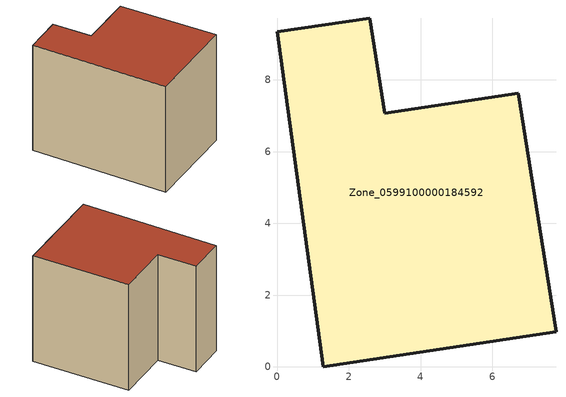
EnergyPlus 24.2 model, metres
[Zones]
Zone_0599100000184592
 floor ground (C_G): 1.29,0 0,9.33 2.59,9.72 3,7.06 6.72,7.62 7.77,0.99 z0
 wall outside (C_F): 7.77,0.99 6.72,7.62 3,7.06 2.59,9.72 0,9.33 1.29,0 7.77,0.99 z0:7.84
 roof outside (C_R): 0,9.33 1.29,0 7.77,0.99 6.72,7.62 3,7.06 2.59,9.72 z7.84
[BUILDING]
Pand.0599100000184592: North Axis=0; Terrain=City; Loads Convergence Tolerance Value=0.04; Temperature Convergence Tolerance Value=0.4; Solar Distribution=FullExterior; Maximum Number of Warmup Days=25; Minimum Number of Warmup Days=1
[Site:Location]
Rotterdam.The.Hague.AP_ZH_NLD Design_Conditions: Latitude=51.96; Longitude=4.45; Time Zone=1; Elevation=-4.5
[SITE:GROUNDTEMPERATURE:BUILDINGSURFACE]
18, 18, 18, 18, 18, 18, 18, 18, 18, 18, 18, 18
[MATERIAL] Thermal Absorptance=0.9; Solar Absorptance=0.7; Visible Absorptance=0.7
Name | Roughness | Thickness | Conductivity | Density | Specific Heat
G.TI.1946 | MediumSmooth | 0.15 | 1 | 540 | 1210
F.TI.1946 | Rough | 0.3 | 0.857143 | 1920 | 840
R.TI.1946 | MediumRough | 0.2 | 0.1 | 1500 | 1000
[CONSTRUCTION]
C_G: G.TI.1946
C_F: F.TI.1946
C_R: R.TI.1946
[ZONE]
Zone_0599100000184592: Type=1; Multiplier=1; Ceiling Height=Autocalculate; Volume=Autocalculate; Floor Area=autocalculate; Part of Total Floor Area=Yes
[ZONEINFILTRATION:DESIGNFLOWRATE]
Infil_Zone_0599100000184592: Zone or ZoneList or Space or SpaceList=Zone_0599100000184592; Schedule=AlwaysOn; Design Flow Rate Calculation Method=Flow/Area; Flow Rate per Floor Area=0.003; Constant Term Coefficient=1; Temperature Term Coefficient=0; Velocity Term Coefficient=0; Velocity Squared Term Coefficient=0
[HVACTEMPLATE:ZONE:IDEALLOADSAIRSYSTEM]
Zone_0599100000184592: Maximum Heating Supply Air Temperature=50; Minimum Cooling Supply Air Temperature=13; Maximum Heating Supply Air Humidity Ratio=0.0156; Minimum Cooling Supply Air Humidity Ratio=0.0077; Heating Limit=NoLimit; Cooling Limit=NoLimit; Dehumidification Control Type=ConstantSensibleHeatRatio; Cooling Sensible Heat Ratio=0.7; Dehumidification Setpoint=60; Humidification Control Type=None; Humidification Setpoint=30; Outdoor Air Method=None; Outdoor Air Flow Rate per Person=0.00944; Outdoor Air Flow Rate per Zone Floor Area=0; Outdoor Air Flow Rate per Zone=0; Demand Controlled Ventilation Type=None; Outdoor Air Economizer Type=NoEconomizer; Heat Recovery Type=None; Sensible Heat Recovery Effectiveness=0.7; Latent Heat Recovery Effectiveness=0.65
[ZONECONTROL:THERMOSTAT]
ThermostatControl_Zone_0599100000184592: Zone or ZoneList=Zone_0599100000184592; Control Type Schedule=DualSetpointControlType; Control 1=Thermostat_Zone_0599100000184592; Temperature Difference Between Cutout And Setpoint=0
[THERMOSTATSETPOINT:DUALSETPOINT]
Thermostat_Zone_0599100000184592: Heating Setpoint Temperature Schedule=HeatingSetpoint_Zone_0599100000184592; Cooling Setpoint Temperature Schedule=CoolingSetpoint_Zone_0599100000184592
[SCHEDULE:COMPACT]
HeatingSetpoint_Zone_0599100000184592: Through: 12/31, For: AllDays, Until: 24:00, 21
CoolingSetpoint_Zone_0599100000184592: Through: 12/31, For: AllDays, Until: 24:00, 24
DualSetpointControlType: Through: 12/31, For: AllDays, Until: 24:00, 4
AlwaysOn: Through: 12/31, For: AllDays, Until: 24:00, 1
